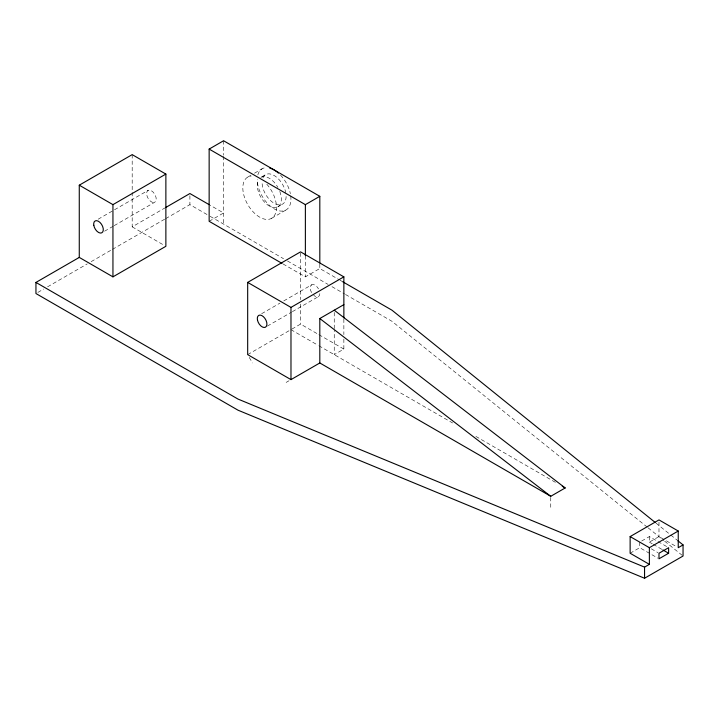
<?xml version="1.0" encoding="UTF-8"?>
<svg xmlns="http://www.w3.org/2000/svg" width="719" height="719" viewBox="0 0 719 719"><rect width="100%" height="100%" fill="white"/><g stroke="black" fill="none" stroke-linecap="round" stroke-linejoin="round"><path stroke-width="0.54" stroke-dasharray="3.6 2.7" d="M98.17 219.205L113.566 210.316M114.528 209.759L148.204 190.319M104.588 231.194L113.251 226.188M114.213 225.631L154.63 202.3A6.804 3.928 60 0 0 152.913 191.901A6.804 3.928 60 0 0 146.712 194.732A6.804 3.928 60 0 0 154.63 202.3M132.188 192.413L132.188 226.853L164.894 207.971M37.882 292.408L43.697 289.056M47.571 286.818L87.269 263.9M91.142 261.662L111.472 249.924M112.443 249.367L164.732 219.178M165.703 218.621L189.906 204.645L209.148 215.754M247.758 177.072L250.652 175.409M254.499 173.189L262.192 168.74M261.86 176.793L265.706 174.573M209.148 221.308L223.582 212.977L210.11 205.203M277.687 206.937L282.495 204.16M271.575 218.324L286.009 209.993M283.016 263.954L305.377 276.86L319.811 268.529L339.053 279.646M261.644 313.7L279.925 303.148M283.771 300.919L311.678 284.814A6.804 3.928 60 0 1 318.481 288.858M267.387 326.093L291.438 312.208M292.399 311.651L318.382 296.65M247.678 354.62L289.02 330.749M291.905 329.086L300.56 324.089L317.888 334.083M286.126 382.418L289.038 380.737M343.862 339.08L343.862 349.083L334.245 354.638L334.245 330.192M641.672 541.021L649.374 536.581L657.067 541.021M630.132 553.244L639.748 547.689L658.029 558.241M649.374 536.581L649.374 542.135L658.99 536.581L676.318 546.575M340.015 280.194L342.9 281.866M210.11 216.311L283.583 258.732M287.456 260.961L328.107 284.427M331.971 286.665L344.554 293.927M345.524 294.484L391.972 321.303L647.208 527.126M132.188 226.853L163.941 245.188M318.85 334.641L343.862 349.083M290.943 329.644L317.888 345.192M318.85 345.749L452.619 422.988M475.906 436.433L556.443 482.925M658.029 541.578L666.693 546.575M649.374 542.135L652.259 543.798M653.22 544.355L662.846 549.909M651.297 548.804L658.029 552.686M655.953 523.064L669.937 534.343M670.809 535.044L676.93 539.978M648.089 527.827L663.817 540.517M664.698 541.218L683.05 556.021M249.268 357.406L252.45 362.969M658.99 522.138L658.99 536.581M639.748 542.135L639.748 547.689M550.745 497.413L550.745 507.416M343.862 319.083L343.862 334.641M334.245 312.414L334.245 329.086M319.811 264.089L319.811 268.529M305.377 255.757L305.377 276.86M300.56 252.971L300.56 299.643M300.56 304.083L300.56 324.089M223.582 140.753L223.582 155.196M223.582 156.311L223.582 224.085M189.906 195.757L189.906 204.645M132.188 154.63L132.188 191.299M279.79 191.416A17.013 9.823 60 0 1 269.652 206.236A17.013 9.823 60 0 1 258.463 179.849M260.898 177.35A17.013 9.823 60 0 1 277.911 187.425M286.126 196.494A17.013 9.823 60 0 1 273.939 203.162A17.013 9.823 60 0 1 262.076 182.24M262.857 177.953A17.013 9.823 60 0 1 274.784 175.894A17.013 9.823 60 0 1 285.758 192.683M319.838 293.595A6.804 3.928 60 0 1 313.718 295.32M311.579 292.606A6.804 3.928 60 0 1 311.678 284.814M266.785 184.19A23.817 13.751 60 0 1 273.175 217.111A23.817 13.751 60 0 1 247.084 203.36A23.817 13.751 60 0 1 251.246 176.002M290.737 195.928A23.817 13.751 60 0 1 275.422 209.517A23.817 13.751 60 0 1 257.267 179.642M257.833 174.942A23.817 13.751 60 0 1 265.679 167.662M280.545 175.121A23.817 13.751 60 0 1 290.368 193.726"/><path stroke-width="1.08" d="M79.27 257.411L79.27 185.187L132.188 154.63L165.873 174.079L165.873 246.302L112.946 276.851L79.27 257.411L35.95 282.423L35.95 293.532L238.016 410.19L644.557 578.247L683.05 556.021L683.05 544.912L677.801 540.679M79.27 185.187L112.946 204.636L165.873 174.079M282.046 263.397L209.148 221.308L209.148 149.085L223.582 140.753L319.811 196.314L319.811 262.974M165.855 207.414L189.906 193.537L209.148 204.645M209.148 149.085L305.377 204.645L319.811 196.314M334.245 310.195L565.179 487.967L550.745 496.299L319.811 362.969L290.979 379.623L247.678 354.62L247.678 282.396L300.56 251.866L343.862 276.86L343.862 317.978M247.678 282.396L290.979 307.399L343.862 276.86M319.811 362.969L319.811 318.526L343.862 304.64M678.242 531.026L649.374 547.689L649.374 564.352L630.132 553.244L630.132 536.581L658.99 519.909L678.242 531.026L678.242 547.689L683.05 544.912M35.95 282.423L238.016 399.081L644.557 567.129L649.374 564.352M668.616 553.244L658.99 558.798L658.99 553.244L668.616 547.689L668.616 553.244L662.846 549.909M342.9 281.866L391.972 310.195L655.081 522.354M562.267 486.287L565.179 487.967M630.132 536.581L649.374 547.689M319.811 318.526L550.745 496.299M644.557 567.129L644.557 578.247M305.377 204.645L305.377 255.757M290.979 307.399L290.979 379.623M112.946 204.636L112.946 276.851M269.742 168.066A23.817 13.751 60 0 1 278.46 173.099M93.785 225.29A6.804 3.928 60 0 0 101.703 232.857A6.804 3.928 60 0 0 99.995 222.45A6.804 3.928 60 0 0 93.785 225.29M257.447 319.955A6.804 3.928 60 0 0 265.464 327.208A6.804 3.928 60 0 0 263.424 316.702A6.804 3.928 60 0 0 257.447 319.955"/></g></svg>
